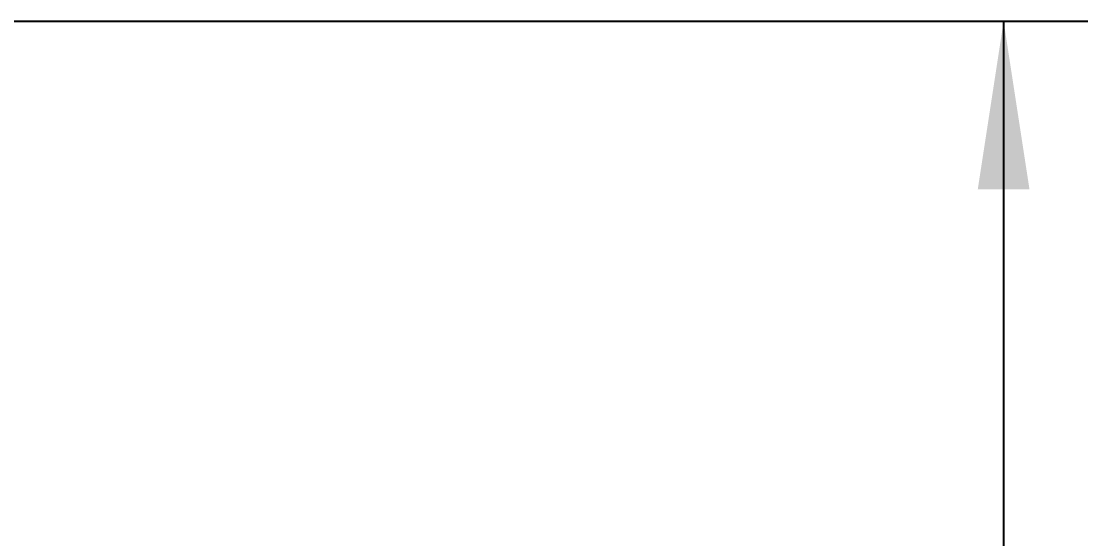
# Model space of a CAD drawing. Header units: millimetres. Extents: x 1293 to 41893, y 1011 to 26911.
# Drawn here: x 18121 to 18756, y 6411 to 6719 of the extents above; entities that cross this region are included whole.
import ezdxf

# ---------------------------------------------------------------- set-up
doc = ezdxf.new("R2010")
doc.units = ezdxf.units.MM
doc.header["$LTSCALE"] = 50
doc.layers.add('CAPA_1', color=7, linetype='Continuous')
doc.styles.add('SLDTEXTSTYLE0', font='TXT', dxfattribs={"width": 0.75})
doc.dimstyles.new('SLDDIMSTYLE0', dxfattribs={"dimtxt": 100, "dimasz": 100, "dimexe": 0, "dimexo": 0.0625, "dimgap": 25, "dimtad": 2, "dimdec": 0, "dimrnd": 1e-09, "dimzin": 12, "dimdsep": 46, "dimtxsty": 'SLDTEXTSTYLE0', "dimsah": 1, "dimcen": 0.09, "dimadec": 0, "dimazin": 3, "dimtfac": 1, "dimtdec": 0, "dimtofl": 0, "dimtmove": 0, "dimatfit": 3, "dimfxl": 1, "dimfrac": 2, "dimtolj": 1, "dimtzin": 12, "dimarcsym": 0})

# ---------------------------------------------------------------- blocks, each defined once
blk = doc.blocks.new('_D_2')
at = {"layer": 'CAPA_1', "transparency": 16777216}
for p, q in [((18066.29, 6718.99), (18755.52, 6718.99)), ((18705.52, 6718.99), (18705.52, 4253.99)), ((17940.81, 4253.99), (18755.52, 4253.99))]:
    blk.add_line(p, q, dxfattribs=at)
for points in [[(18705.52, 6718.99), (18690.14, 6618.99), (18720.91, 6618.99)], [(18705.52, 4253.99), (18720.91, 4353.99), (18690.14, 4353.99)]]:
    blk.add_solid(points, dxfattribs=at)
at = {"layer": 'CAPA_1', "transparency": 16777216, "insert": (18576.62, 5338.72), "char_height": 100, "attachment_point": 1, "rotation": 90, "style": 'SLDTEXTSTYLE0'}
blk.add_mtext('2465', dxfattribs=at)

msp = doc.modelspace()

# ---------------------------------------------------------------- dimensions: what is measured, and where the dimension line sits
at = {"layer": 'CAPA_1'}
dim = msp.add_linear_dim(base=(18705.5220747, 4253.9945175), p1=(18002.7878232, 6718.9945175), p2=(17877.3128232, 4253.9945175), angle=90, dimstyle='SLDDIMSTYLE0', dxfattribs=at)
dim.commit()
dim.dimension.update_dxf_attribs({"geometry": '_D_2', "text_midpoint": (18705.5220747, 5486.4945175), "dimtype": 160})

doc.saveas('drawing.dxf')
